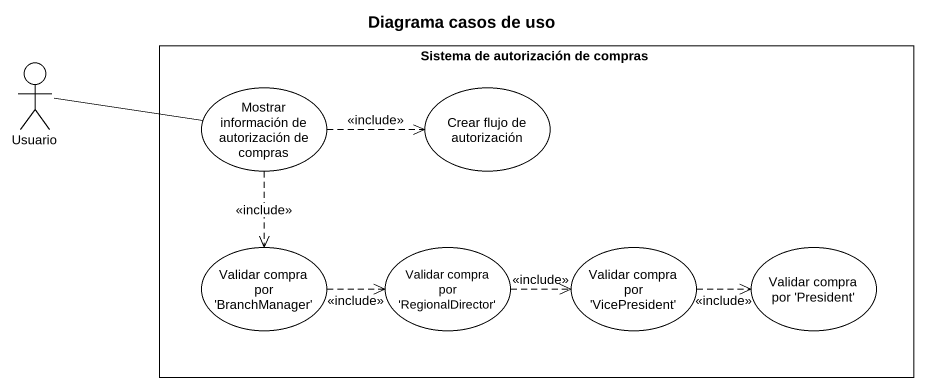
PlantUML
@startuml
title Diagrama casos de uso
actor Usuario
rectangle "Sistema de autorización de compras" as Sistema_de_autorización_de {
  usecase "Mostrar información de autorización de compras" as Mostrar_información_de
  usecase "Crear flujo de autorización" as Crear_flujo_de_autorización
  usecase "Validar compra por 'BranchManager'" as Validar_compra_por
  usecase "Validar compra por 'RegionalDirector'" as Validar_compra_por_2
  usecase "Validar compra por 'VicePresident'" as Validar_compra_por_3
  usecase "Validar compra por 'President'" as Validar_compra_por_President
}
Usuario -right- Mostrar_información_de
Mostrar_información_de .right.> Crear_flujo_de_autorización : <<include>>
Mostrar_información_de ..> Validar_compra_por : <<include>>
Validar_compra_por .right.> Validar_compra_por_2 : <<include>>
Validar_compra_por_2 .right.> Validar_compra_por_3 : <<include>>
Validar_compra_por_3 .right.> Validar_compra_por_President : <<include>>
@enduml
